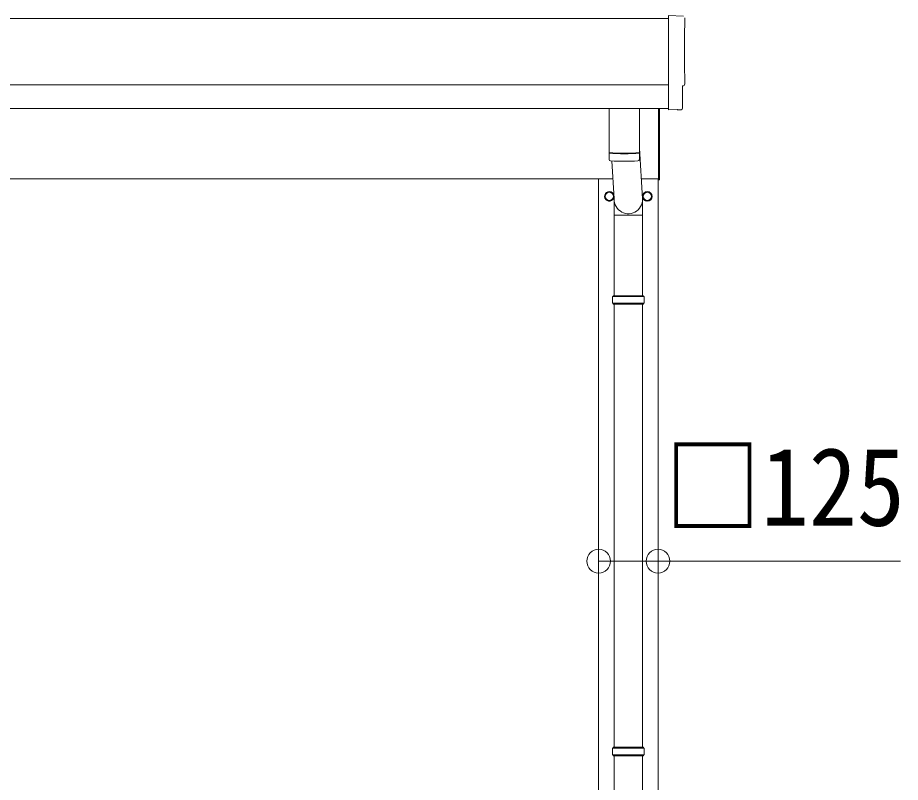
# Model space of a CAD drawing. Units: millimetres at full size, sheet at 1:50; details may follow other scales. Extents: x -14053 to 14053, y -9700 to 9700.
# Drawn here: x -3160 to -1301, y -2865 to -1256 of the extents above; entities that cross this region are included whole.
import ezdxf
from ezdxf.enums import TextEntityAlignment as Align

# ---------------------------------------------------------------- set-up
doc = ezdxf.new("R2010")
doc.units = ezdxf.units.MM
doc.header["$LTSCALE"] = 50
doc.header["$PDMODE"] = 32
doc.header["$PDSIZE"] = 50
for name, color, linetype, lineweight in [('0-1_Defpoints', 4, 'Continuous', 9), ('0-2_TEXT1', 7, 'Continuous', 9), ('0-6_PARTS1', 6, 'Continuous', 9)]:
    doc.layers.add(name, color=color, linetype=linetype, lineweight=lineweight)
doc.styles.add('ＭＳ ゴシック', font='')
doc.styles.get('ＭＳ ゴシック').set_extended_font_data('MS Gothic')

msp = doc.modelspace()

# ---------------------------------------------------------------- linework, layer by layer
at = {"layer": '0-1_Defpoints'}
for p, q in [((-7831.79, -1256.93), (-1789.79, -1256.93)), ((-1789.79, -1396.82), (-7831.79, -1396.82)), ((-7831.79, -1446.64), (-1789.79, -1446.64)), ((-1810.79, -1597.05), (-1810.79, -1446.74)), ((-1808.79, -1446.74), (-1808.79, -1597.05)), ((-1789.79, -1448.67), (-1789.79, -1449.67)), ((-1770.16, -1449.67), (-1763.24, -1449.31)), ((-7810.79, -1594.55), (-1907.55, -1594.55)), ((-1936.79, -4449.55), (-1936.79, -1594.55)), ((-1847.44, -1594.55), (-1810.79, -1594.55)), ((-1811.79, -1594.55), (-1811.79, -4449.55)), ((-1810.79, -1597.05), (-1808.79, -1597.05)), ((-1922.88, -1631.3), (-1922.78, -1631.3)), ((-1922.88, -1631.8), (-1922.78, -1631.8)), ((-1842.88, -1631.3), (-1842.78, -1631.3)), ((-1842.88, -1631.8), (-1842.78, -1631.8))]:
    msp.add_line(p, q, dxfattribs=at)
for points in [[(-1758.22, -1252.47), (-1789.79, -1250.82), (-1789.79, -1448.67)], [(-1760.4, -1446.32), (-1760.4, -1399.29), (-1759.8, -1399.29)], [(-1770.9, -1449.4), (-1771.56, -1448.77), (-1789.79, -1449.67)]]:
    msp.add_lwpolyline(points, dxfattribs=at)
for points in [[(-1914.29, -1621.73), (-1905.79, -1626.64), (-1905.79, -1636.46), (-1914.29, -1641.36), (-1922.79, -1636.46), (-1922.79, -1626.64)], [(-1834.29, -1621.73), (-1825.79, -1626.64), (-1825.79, -1636.46), (-1834.29, -1641.36), (-1842.79, -1636.46), (-1842.79, -1626.64)]]:
    msp.add_lwpolyline(points, close=True, dxfattribs=at)
for centre, radius in [((-1914.29, -1631.55), 8.5), ((-1834.29, -1631.55), 10), ((-1834.29, -1631.55), 8.5)]:
    msp.add_circle(centre, radius, dxfattribs=at)
for centre, radius, start, end in [((-1914.29, -1631.55), 10, 29.36839, 337.68007), ((-1914.29, -1631.55), 8.6, 171.25399, 178.33419), ((-1914.29, -1631.55), 8.6, 181.66581, 188.74601), ((-1914.29, -1631.55), 8.6, 111.25399, 128.74601), ((-1914.29, -1631.55), 8.6, 51.25399, 68.74601), ((-1914.29, -1631.55), 8.6, 351.25399, 8.74601), ((-1834.29, -1631.55), 8.6, 171.25399, 178.33419), ((-1834.29, -1631.55), 8.6, 181.66581, 188.74601), ((-1834.29, -1631.55), 8.6, 111.25399, 128.74601), ((-1834.29, -1631.55), 8.6, 51.25399, 68.74601), ((-1834.29, -1631.55), 8.6, 351.25399, 8.74601), ((-1914.29, -1631.55), 8.6, 231.25399, 248.74601), ((-1914.29, -1631.55), 8.6, 291.25399, 308.74601), ((-1834.29, -1631.55), 8.6, 231.25399, 248.74601), ((-1834.29, -1631.55), 8.6, 291.25399, 308.74601)]:
    msp.add_arc(centre, radius, start, end, dxfattribs=at)
for centre, major_axis, ratio, start_param, end_param in [((3007.49, -1325.89), (-4763.38, 0), 0.99863, 6.2683889, 6.2976778), ((-1759.8, -1394.89), (4.41, 0), 0.99863, 4.712389, 6.2976778), ((-1770.21, -1448.67), (0.727, -0.69), 0.9974, 4.712389, 5.5252311), ((-1763.4, -1446.31), (2.18, -2.07), 0.9974, 5.5252311, 7.0411395)]:
    msp.add_ellipse(centre, major_axis=major_axis, ratio=ratio, start_param=start_param, end_param=end_param, dxfattribs=at)
at = {"layer": '0-2_TEXT1'}
for p, q in [((-1914.79, -1446.64), (-1914.79, -1539.7)), ((-1850.79, -1446.64), (-1850.79, -1539.7)), ((-1914.82, -1540.7), (-1914.59, -1553.68)), ((-1910.31, -1539.98), (-1910.3, -1540.98)), ((-1855.26, -1539.98), (-1855.28, -1540.98)), ((-1850.99, -1553.68), (-1850.76, -1540.7)), ((-1850.79, -1530.12), (-1844.23, -1636.59)), ((-1909.25, -1556.97), (-1904.35, -1636.59)), ((-1904.44, -1671.25), (-1904.44, -1636.59)), ((-1844.14, -1671.25), (-1844.14, -1636.59)), ((-1904.44, -1671.25), (-1874.29, -1671.25)), ((-1904.29, -1671.25), (-1904.29, -1840.55)), ((-1844.14, -1671.25), (-1874.29, -1671.25)), ((-1844.29, -1671.25), (-1844.29, -1840.55)), ((-1907.29, -1842.55), (-1841.29, -1842.55)), ((-1907.29, -1856.55), (-1841.29, -1856.55)), ((-1906.29, -1840.55), (-1842.29, -1840.55)), ((-1906.29, -1840.55), (-1906.29, -1842.55)), ((-1906.29, -1858.55), (-1906.29, -1856.55)), ((-1906.29, -1858.55), (-1842.29, -1858.55)), ((-1904.29, -1858.55), (-1904.29, -2790.55)), ((-1844.29, -1858.55), (-1844.29, -2790.55)), ((-1842.29, -1840.55), (-1842.29, -1842.55)), ((-1842.29, -1858.55), (-1842.29, -1856.55)), ((-1907.29, -2792.54), (-1841.29, -2792.54)), ((-1907.29, -2806.54), (-1841.29, -2806.54)), ((-1906.29, -2790.54), (-1842.29, -2790.54)), ((-1906.29, -2790.54), (-1906.29, -2792.54)), ((-1906.29, -2808.54), (-1906.29, -2806.54)), ((-1842.29, -2790.54), (-1842.29, -2792.54)), ((-1842.29, -2808.54), (-1842.29, -2806.54)), ((-1906.29, -2808.54), (-1842.29, -2808.54)), ((-1904.29, -2808.54), (-1904.29, -3740.55)), ((-1844.29, -2808.54), (-1844.29, -3740.55))]:
    msp.add_line(p, q, dxfattribs=at)
for centre, radius, start, end in [((-1882.79, -1059.97), 480.8, 266.18381, 273.81619), ((-1882.79, -1060.97), 480.8, 266.18381, 273.81619), ((-1911.17, -1553.45), 3.43, 183.90213, 262.99006), ((-1882.78, -1037.98), 519.67, 266.82198, 273.17643), ((-1854.41, -1553.45), 3.43, 277.08355, 356.08693), ((-1858.54, -1849.55), 49.25, 171.82876, 180.00002), ((-1858.54, -1849.55), 49.25, 180.00002, 188.17127), ((-1890.04, -1849.55), 49.25, 359.99998, 8.17124), ((-1890.04, -1849.55), 49.25, 351.82873, 359.99998), ((-1858.54, -2799.54), 49.25, 171.82876, 180.00002), ((-1858.54, -2799.54), 49.25, 180.00002, 188.17127), ((-1890.04, -2799.54), 49.25, 359.99998, 8.17124), ((-1890.04, -2799.54), 49.25, 351.82873, 359.99998)]:
    msp.add_arc(centre, radius, start, end, dxfattribs=at)
msp.add_ellipse((-1874.29, -1636.59), major_axis=(0, -31.56), ratio=0.952301, start_param=4.712389, end_param=7.9831455, dxfattribs=at)
at = {"layer": '0-6_PARTS1'}
for q in [(-1936.79, -2399.23), (-1301.41, -2399.23)]:
    msp.add_line((-1811.79, -2399.23), q, dxfattribs=at)
for p in [(-1936.79, -2399.23), (-1811.79, -2399.23)]:
    msp.add_point(p, dxfattribs=at)

# ---------------------------------------------------------------- texts
at = {"layer": '0-6_PARTS1', "color": 7, "style": 'ＭＳ ゴシック', "width": 0.9}
msp.add_text('□125', height=165, dxfattribs=at).set_placement((-1797.52, -2374.23), align=Align.BOTTOM_LEFT)

doc.saveas('drawing.dxf')
